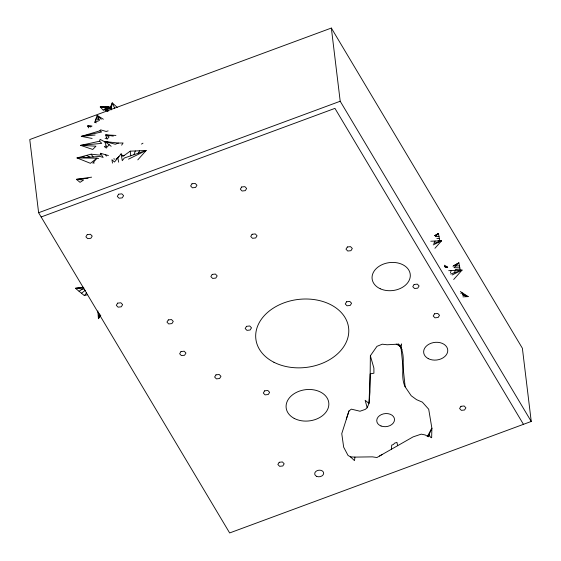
<?xml version="1.0" encoding="UTF-8"?>
<svg xmlns="http://www.w3.org/2000/svg" width="561" height="561" viewBox="0 0 561 561"><rect width="100%" height="100%" fill="white"/><g stroke="black" fill="none" stroke-linecap="round" stroke-linejoin="round"><path stroke-width="0.84" d="M379.531 456.023L413.106 436.879L421.241 434.144L425.287 434.992L427.461 436.311L431.879 428.197L429.081 434.579L430.469 437.208L431.647 437.741L431.879 428.197L428.702 409.228L422.356 402.132L416.543 399.656L411.206 395.743L405.14 386.817L401.066 348.339L401.606 343.879L400.224 346.747L398.534 344.117L387.132 344.77L382.279 344.188L376.964 346.333L370.365 355.751L369.972 392.006L368.998 403.415L367.167 407.742L365.309 409.376L359.994 411.234L351.354 409.144L348.977 410.968L341.761 433.66L343.669 447.166L348.009 455.392L350.485 456.871L354.482 460.623L354.952 457.103L372.448 456.857L376.929 457.531L382.132 454.522M391.452 449.214L391.711 445.097L393.352 444.557L394.6 443.155L396.943 442.391L397.623 445.7M108.42 155.53L100.454 153.293L100.181 155.18L91.134 154.17L77.004 157.936L90.426 163.314L96.941 158.174L98.666 158.433M99.388 313.606L98.434 318.704L100.784 315.233M99.648 141.204L80.63 145.369L95.945 146.19L92.74 149.45L80.63 145.369L101.758 143.357L99.648 141.204L100.11 139.373L105.293 142.087M346.291 419.011L348.977 410.968M96.289 122.866L94.788 122.242L97.137 115.398L103.364 119.241M133.981 154.689L135.299 150.951M450.427 272.793L451.219 270.549M100.075 314.665L98.434 318.704L97.838 310.92M138.286 153.202L139.605 150.762M435.091 241.048L433.772 243.481L441.647 240.767L434.943 248.278M454.207 272.8L455.518 270.367M121.639 145.173L123.097 142.999L118.42 143.062L104.767 141.54L106.688 147.445L109.206 144.773L111.162 146.309M92.13 138.455L81.282 136.358L99.858 130.832L100.594 129.829L106.12 131.456L108.119 130.895M137.789 159.871L146.162 150.481L130.229 151.168L122.992 156.337L121.113 153.847L114.493 162.017L111.927 159.689L112.488 163.111M83.021 287.19L75.412 288.284L84.318 295.563L86.604 292.912M453.702 279.476L462.082 270.079L448.681 270.661M427.461 436.311L429.081 434.579L428.744 436.844L428.267 435.441M106.913 111.162L108.084 110.068M116.358 158.812L119.03 156.694M106.492 110.229L109.255 108.07M81.485 293.249L85.293 290.303M105.258 109.676L107.852 107.74M105.342 107.172L105.826 106.849M79.08 291.278L82.621 288.95M141.477 144.072L142.964 143.202M452.937 266.272L458.877 262.807L460.244 270.248L458.639 270.753M453.576 265.781L458.877 262.807L453.968 267.653L459.81 267.877M106.646 142.136L107.873 141.47M128.532 159.156L146.162 150.481L124.261 158.041L122.277 160.684L121.113 153.847M433.211 244.912L441.647 240.767L430.785 241.23M452.11 274.988L462.082 270.079L450.616 274.041M107.614 109.767L105.377 110.692L108.455 108.266L106.639 109.36L103.869 109.998L106.786 107.488L110.356 108.336M105.096 138.49L106.702 137.831M118.42 143.062L115.293 144.24L104.767 141.54L109.206 144.773M105.945 145.993L104.318 146.603L106.366 148.146M331.348 28.05L29.761 139.542L38.618 212.731L229.652 532.95L531.239 421.458L522.382 348.269L331.348 28.05L340.204 101.246L531.239 421.458M94.788 122.242L98.687 120.804M38.618 212.731L340.204 101.246M41.149 216.981L334.945 108.371L523.448 424.34M84.318 295.563L87.579 294.672M106.667 107.235L108.427 106.8L110.615 107.179M122.368 155.874L124.493 155.355M109.612 107.572L111.001 107.242M95.538 120.061L98.988 119.458M91.604 177.164L76.387 179.345L80.055 182.339L83.596 180.018L76.387 179.345L88.098 178.272M95.075 135.019L81.282 136.358L101.681 131.982L99.858 130.832M83.778 287.52L75.412 288.284L84.199 289.097M96.169 118.217L98.336 118.02M94.346 162.963L92.782 163.097L96.941 158.174L77.004 157.936L100.005 156.463L103.154 157.424L100.454 153.293M460.707 293.263L462.825 293.137M445.104 267.422L447.692 267.309L444.494 265.206M462.944 296.853L468.126 296.622L460.343 291.517M108.427 106.8L100.244 106.955L103.315 110.251L106.786 107.488L100.244 106.955L109.402 107.354L110.229 108.203M439.004 236.553L435.273 236.623L438.443 233.488L439.81 240.935L438.134 240.634M455.7 265.942L459.438 265.872M464.922 294.518L462.418 294.504L468.126 296.622L462.355 294.939M92.018 126.078L87.67 125.945L88.68 127.894M436.872 238.467L439.375 238.565M115.931 135.425L105.657 134.899L107.095 139.226L109.107 136.849L105.657 134.899L113.266 136.106M350.485 456.871L354.952 457.103M91.163 126.232L87.67 125.945L90.812 127.003M455.209 269.364L460.244 270.248M113.701 158.861L115.026 159.184M444.396 266.342L447.692 267.309L444.431 266.096M82.818 156.386L85.272 157.403M396.213 344.131L400.189 346.144L402.139 349.833M86.639 155.369L89.802 157.115M117.235 107.396L112.228 102.859L109.661 108.981L111.351 108.21L112.228 102.859L114.675 108.231M101.232 119.297L97.137 115.398L99.465 120.517M91.134 154.17L93.126 156.905M398.534 344.117C408.45 356.579 398.626 373.156 405.14 386.817M105.524 154.717L106.345 156.112M370.365 355.751L373.892 368.107L373.914 373.198L370.169 373.878L368.998 403.415L365.162 400.295L367.167 407.742M117.803 157.929L118.694 162.192M130.229 151.168L130.811 155.783M107.915 111.667L107.803 107.943L111.351 108.21L111.373 109.83M87.257 234.603L85.868 236.798L87.656 238.642L90.84 238.299L92.228 236.104L90.433 234.26L87.257 234.603M118.659 194.19L117.263 196.378L119.058 198.229L122.235 197.879L123.623 195.684L121.835 193.84L118.659 194.19M192.002 183.77L190.614 185.957L192.402 187.809L195.579 187.458L196.967 185.263L195.179 183.419L192.002 183.77M117.677 303.129L116.288 305.317L118.083 307.162L121.26 306.818L122.649 304.623L120.86 302.779L117.677 303.129M241.693 186.974L240.304 189.169L242.093 191.013L245.269 190.67L246.658 188.475L244.869 186.631L241.693 186.974M168.328 319.91L166.94 322.105L168.728 323.949L171.904 323.599L173.293 321.411L171.505 319.56L168.328 319.91M212.226 274.392L210.838 276.58L212.626 278.431L215.803 278.081L217.191 275.886L215.403 274.041L212.226 274.392M252.106 234.267L250.718 236.462L252.506 238.306L255.683 237.955L257.071 235.76L255.283 233.916L252.106 234.267M181.007 351.558L179.618 353.753L181.406 355.597L184.583 355.246L185.971 353.051L184.183 351.207L181.007 351.558M246.545 326.32L245.157 328.515L246.945 330.359L250.122 330.015L251.51 327.82L249.722 325.976L246.545 326.32M216.006 374.839L214.618 377.027L216.406 378.878L219.589 378.528L220.978 376.333L219.183 374.489L216.006 374.839M347.357 246.987L345.969 249.182L347.757 251.026L350.941 250.683L352.329 248.488L350.534 246.644L347.357 246.987M264.673 390.828L263.284 393.023L265.072 394.867L268.249 394.523L269.638 392.328L267.849 390.484L264.673 390.828M346.621 301.755L345.232 303.95L347.021 305.794L350.204 305.45L351.593 303.256L349.798 301.411L346.621 301.755M279.224 462.285L277.835 464.48L279.63 466.324L282.807 465.974L284.196 463.786L282.407 461.941L279.224 462.285M414.137 284.469L412.749 286.664L414.537 288.508L417.721 288.165L419.109 285.97L417.314 284.125L414.137 284.469M434.572 313.788L433.183 315.983L434.971 317.828L438.148 317.477L439.536 315.289L437.748 313.445L434.572 313.788M460.953 406.311L459.564 408.506L461.352 410.35L464.536 410L465.925 407.812L464.136 405.968L460.953 406.311M438.443 233.488L434.733 235.655L438.443 233.488M273.929 362.266A46.717 34.221 -6.9 0 0 348.402 335.31A46.717 34.221 -6.9 0 0 284.378 302.716A46.717 34.221 -6.9 0 0 273.929 362.266M294.181 418.387A21.465 15.722 -6.9 0 0 328.627 406.416A21.465 15.722 -6.9 0 0 299.588 391.059A21.465 15.722 -6.9 0 0 294.181 418.387M428.225 358.605A12.111 8.871 -6.9 0 0 447.643 351.817A12.111 8.871 -6.9 0 0 431.234 343.185A12.111 8.871 -6.9 0 0 428.225 358.605M380.218 288.754A19.207 14.074 -6.9 0 0 410.245 276.713A19.207 14.074 -6.9 0 0 383.058 264.238A19.207 14.074 -6.9 0 0 380.218 288.754M381.052 426.002A8.927 6.543 -6.9 0 0 394.523 419.726A8.927 6.543 -6.9 0 0 381.298 414.628A8.927 6.543 -6.9 0 0 381.052 426.002M316.663 476.359A4.509 3.303 -6.9 0 0 323.662 473.463A4.509 3.303 -6.9 0 0 317.21 470.609A4.509 3.303 -6.9 0 0 316.663 476.359"/></g></svg>
